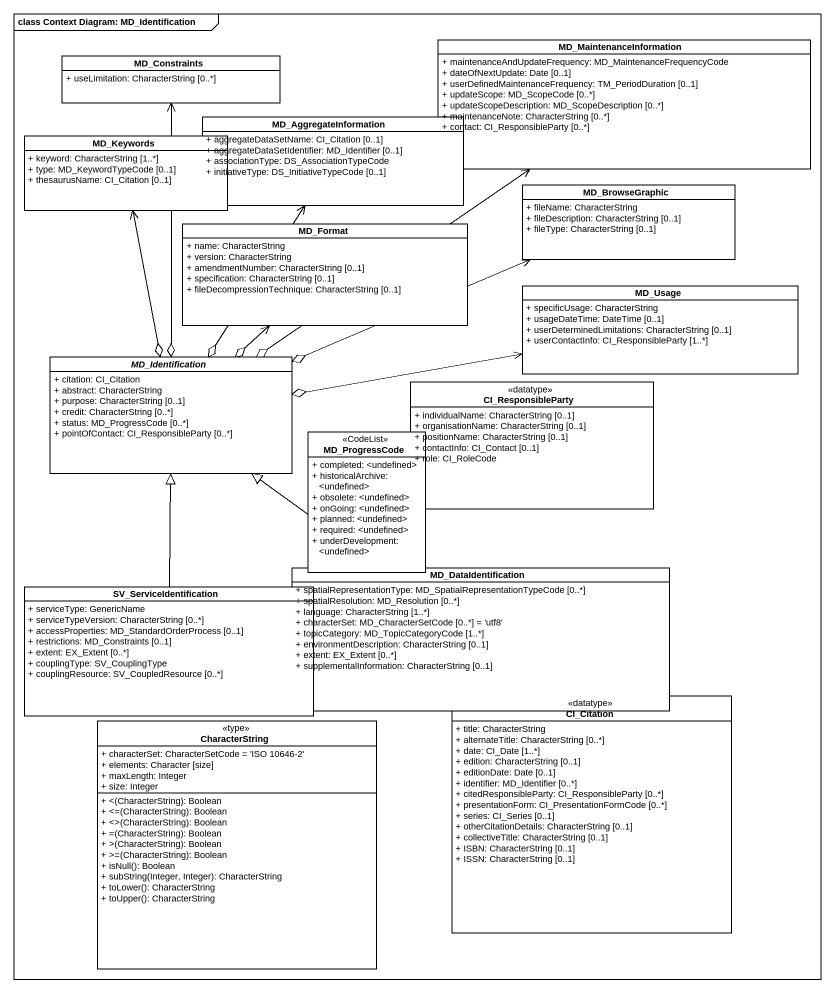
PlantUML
@startuml
mainframe class Context Diagram: MD_Identification
hide circle
hide empty members
skinparam classAttributeIconSize 0
class MD_Constraints {
  + useLimitation: CharacterString [0..*]
}
class MD_MaintenanceInformation {
  + maintenanceAndUpdateFrequency: MD_MaintenanceFrequencyCode
  + dateOfNextUpdate: Date [0..1]
  + userDefinedMaintenanceFrequency: TM_PeriodDuration [0..1]
  + updateScope: MD_ScopeCode [0..*]
  + updateScopeDescription: MD_ScopeDescription [0..*]
  + maintenanceNote: CharacterString [0..*]
  + contact: CI_ResponsibleParty [0..*]
}
class MD_AggregateInformation {
  + aggregateDataSetName: CI_Citation [0..1]
  + aggregateDataSetIdentifier: MD_Identifier [0..1]
  + associationType: DS_AssociationTypeCode
  + initiativeType: DS_InitiativeTypeCode [0..1]
}
class MD_Keywords {
  + keyword: CharacterString [1..*]
  + type: MD_KeywordTypeCode [0..1]
  + thesaurusName: CI_Citation [0..1]
}
class MD_BrowseGraphic {
  + fileName: CharacterString
  + fileDescription: CharacterString [0..1]
  + fileType: CharacterString [0..1]
}
class MD_Format {
  + name: CharacterString
  + version: CharacterString
  + amendmentNumber: CharacterString [0..1]
  + specification: CharacterString [0..1]
  + fileDecompressionTechnique: CharacterString [0..1]
}
class MD_Usage {
  + specificUsage: CharacterString
  + usageDateTime: DateTime [0..1]
  + userDeterminedLimitations: CharacterString [0..1]
  + userContactInfo: CI_ResponsibleParty [1..*]
}
abstract class MD_Identification {
  + citation: CI_Citation
  + abstract: CharacterString
  + purpose: CharacterString [0..1]
  + credit: CharacterString [0..*]
  + status: MD_ProgressCode [0..*]
  + pointOfContact: CI_ResponsibleParty [0..*]
}
class CI_ResponsibleParty <<datatype>> {
  + individualName: CharacterString [0..1]
  + organisationName: CharacterString [0..1]
  + positionName: CharacterString [0..1]
  + contactInfo: CI_Contact [0..1]
  + role: CI_RoleCode
}
class MD_ProgressCode <<CodeList>> {
  + completed: <undefined>
  + historicalArchive: <undefined>
  + obsolete: <undefined>
  + onGoing: <undefined>
  + planned: <undefined>
  + required: <undefined>
  + underDevelopment: <undefined>
}
class SV_ServiceIdentification {
  + serviceType: GenericName
  + serviceTypeVersion: CharacterString [0..*]
  + accessProperties: MD_StandardOrderProcess [0..1]
  + restrictions: MD_Constraints [0..1]
  + extent: EX_Extent [0..*]
  + couplingType: SV_CouplingType
  + couplingResource: SV_CoupledResource [0..*]
}
class MD_DataIdentification {
  + spatialRepresentationType: MD_SpatialRepresentationTypeCode [0..*]
  + spatialResolution: MD_Resolution [0..*]
  + language: CharacterString [1..*]
  + characterSet: MD_CharacterSetCode [0..*] = 'utf8'
  + topicCategory: MD_TopicCategoryCode [1..*]
  + environmentDescription: CharacterString [0..1]
  + extent: EX_Extent [0..*]
  + supplementalInformation: CharacterString [0..1]
}
class CI_Citation <<datatype>> {
  + title: CharacterString
  + alternateTitle: CharacterString [0..*]
  + date: CI_Date [1..*]
  + edition: CharacterString [0..1]
  + editionDate: Date [0..1]
  + identifier: MD_Identifier [0..*]
  + citedResponsibleParty: CI_ResponsibleParty [0..*]
  + presentationForm: CI_PresentationFormCode [0..*]
  + series: CI_Series [0..1]
  + otherCitationDetails: CharacterString [0..1]
  + collectiveTitle: CharacterString [0..1]
  + ISBN: CharacterString [0..1]
  + ISSN: CharacterString [0..1]
}
class CharacterString <<type>> {
  + characterSet: CharacterSetCode = 'ISO 10646-2'
  + elements: Character [size]
  + maxLength: Integer
  + size: Integer
  + <(CharacterString): Boolean
  + <=(CharacterString): Boolean
  + <>(CharacterString): Boolean
  + =(CharacterString): Boolean
  + >(CharacterString): Boolean
  + >=(CharacterString): Boolean
  + isNull(): Boolean
  + subString(Integer, Integer): CharacterString
  + toLower(): CharacterString
  + toUpper(): CharacterString
}
MD_Constraints <--o MD_Identification
MD_Keywords <--o MD_Identification
MD_BrowseGraphic <-left-o MD_Identification
MD_Format <--o MD_Identification
MD_Identification o-up-> MD_MaintenanceInformation
MD_Identification o-up-> MD_AggregateInformation
MD_Identification o-right-> MD_Usage
SV_ServiceIdentification -up-|> MD_Identification
MD_DataIdentification -up-|> MD_Identification
@enduml
